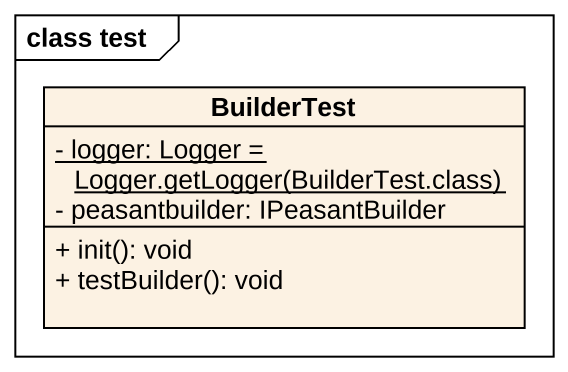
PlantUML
@startuml
mainframe class test
hide circle
hide empty members
skinparam classAttributeIconSize 0
class BuilderTest {
  {static} {field} - logger: Logger = Logger.getLogger(BuilderTest.class)
  - peasantbuilder: IPeasantBuilder
  + init(): void
  + testBuilder(): void
}
@enduml
